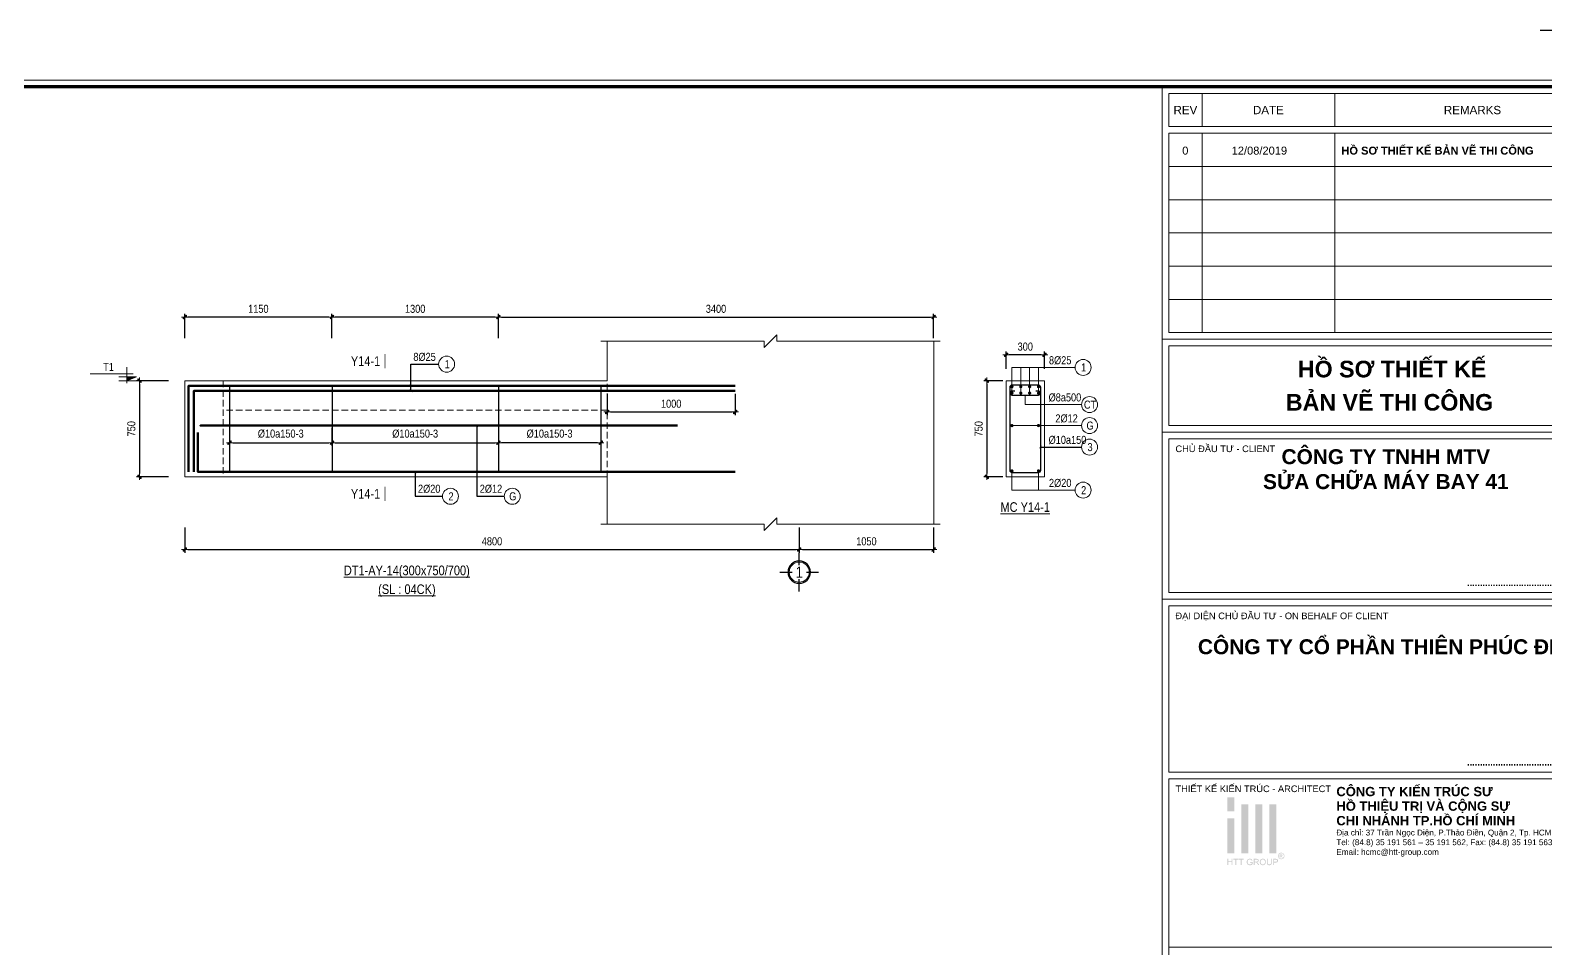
# Model space of a CAD drawing. Header units: millimetres. Extents: x 397144 to 8960116, y 345581 to 674207.
# Drawn here: x 5071636 to 5083473, y 656732 to 663901 of the extents above; entities that cross this region are included whole.
import ezdxf
from ezdxf.enums import TextEntityAlignment as Align

# ---------------------------------------------------------------- set-up
doc = ezdxf.new("R2010")
doc.units = ezdxf.units.MM
doc.header["$PDSIZE"] = -10
doc.linetypes.add('HIDDEN', pattern=[0.375, 0.25, -0.125])
doc.layers.get('0').update_dxf_attribs({"linetype": 'CONTINUOUS'})
doc.layers.get('Defpoints').update_dxf_attribs({"color": 12, "linetype": 'CONTINUOUS'})
for name, color, linetype, lineweight in [('2', 2, 'CONTINUOUS', 20), ('CDAI', 8, 'CONTINUOUS', 30), ('CTHEP', 2, 'CONTINUOUS', 50), ('DBAO', 3, 'CONTINUOUS', 20), ('DGIONG', 4, 'CONTINUOUS', 13), ('KTH', 150, 'CONTINUOUS', 5), ('Net khuat', 8, 'HIDDEN', 13), ('STICK', 1, 'CONTINUOUS', 9), ('TEXT', 7, 'CONTINUOUS', 15)]:
    doc.layers.add(name, color=color, linetype=linetype, lineweight=lineweight)
doc.layers.add('8', color=8, linetype='CONTINUOUS')
doc.layers.add('CHG_XX_Khung ten$0$TKTC', color=1, linetype='CONTINUOUS')
doc.layers.add('HATCH', color=7, linetype='CONTINUOUS', lineweight=5, true_color=0x2491ff)
doc.styles.add('CHG_XX_Khung ten$0$A1 BORDER$0$ARIAL', font='arial.ttf')
doc.styles.add('CHG_XX_Khung ten$0$A1 BORDER$0$Arial - Bold', font='arialbd.ttf', dxfattribs={"height": 2.5})
doc.styles.add('CHG_XX_Khung ten$0$A1 BORDER$0$Title Block DD$0$ARIAL', font='arial.ttf')
doc.styles.add('CHG_XX_Khung ten$0$A1 BORDER$0$Title Block DD$0$Arial - Bold', font='arialbd.ttf', dxfattribs={"height": 2.5})
doc.styles.add('CHG_XX_Khung ten$0$arial', font='arial.ttf')
doc.styles.add('CHG_XX_Khung ten$0$Arial - Bold', font='arialbd.ttf')
doc.styles.add('CHG_XX_Khung ten$0$ArialB', font='arialbd.ttf')
doc.styles.add('HELVECONDENSE', font='VHELVCN_0.TTF')
doc.styles.add('Star-HelCon', font='VHELVCN_0.TTF')
doc.styles.add('TTP-HelCon', font='VHELVCN_0.TTF')
doc.styles.add('VNI-HELVE-CONDENSE', font='VHELVCN_0.TTF')
doc.dimstyles.new('kc-25', dxfattribs={"dimtxt": 62.5, "dimasz": 20, "dimexe": 20, "dimexo": 50, "dimgap": 25, "dimtad": 3, "dimdec": 0, "dimzin": 0, "dimdsep": 46, "dimtxsty": 'VNI-HELVE-CONDENSE', "dimblk": 'DIM', "dimcen": 2.5, "dimclrd": 256, "dimclre": 154, "dimclrt": 7, "dimaunit": 1, "dimadec": 0, "dimazin": 0, "dimtfac": 1, "dimtdec": 0, "dimtix": 1, "dimtmove": 0, "dimatfit": 3, "dimldrblk": 'DOT', "dimfxl": 1, "dimtolj": 1, "dimtzin": 0, "dimarcsym": 0})
doc.dimstyles.new('TTP-25', dxfattribs={"dimscale": 25, "dimtxt": 2.5, "dimasz": 1, "dimexe": 1, "dimexo": 1, "dimgap": 0.09, "dimtad": 0, "dimdec": 4, "dimrnd": 5, "dimzin": 9, "dimdsep": 46, "dimtxsty": 'TTP-HelCon', "dimblk": 'Stick1', "dimcen": 0.09, "dimdle": 1.5, "dimclrd": 256, "dimclre": 256, "dimclrt": 7, "dimadec": 0, "dimazin": 0, "dimtfac": 1, "dimtdec": 4, "dimtmove": 0, "dimatfit": 3, "dimldrblk": '_ArchTick1', "dimfxl": 1, "dimtvp": 1, "dimtolj": 1, "dimtzin": 0, "dimarcsym": 0})

# ---------------------------------------------------------------- blocks, each defined once
blk = doc.blocks.new('Stick1')
at = {"layer": 'STICK'}
h = blk.add_hatch(color=256, dxfattribs=at)
edge = h.paths.add_edge_path()
edge.add_line((0.3, 0.5), (-0.5, -0.3))
edge.add_arc((-0.4, -0.4), 0.141, 135, 315)
edge.add_line((-0.3, -0.5), (0.5, 0.3))
edge.add_arc((0.4, 0.4), 0.141, 315, 495)
blk.add_line((1, 0), (-1, 0), dxfattribs=at)
blk.add_lwpolyline([(0.3, 0.5), (-0.5, -0.3, 1), (-0.3, -0.5), (0.5, 0.3, 1), (0.3, 0.5, 1)], format="xyb", dxfattribs=at)
blk = doc.blocks.new('*D225')
at = {"layer": 'Defpoints', "color": 0, "transparency": 16777216}
for p in [(5078692, 661663), (5075292, 661474), (5078692, 661474)]:
    blk.add_point(p, dxfattribs=at)
at = {"layer": 'KTH', "lineweight": -2, "transparency": 16777216}
for p, q in [((5075292, 661499), (5075292, 661688)), ((5075317, 661663), (5078667, 661663)), ((5078692, 661499), (5078692, 661688))]:
    blk.add_line(p, q, dxfattribs=at)
at = {"layer": 'KTH', "lineweight": -2, "transparency": 16777216, "xscale": 25, "yscale": 25, "zscale": 25, "rotation": 180}
blk.add_blockref('Stick1', (5075292, 661663), dxfattribs=at)
at = {"layer": 'KTH', "lineweight": -2, "transparency": 16777216, "xscale": 25, "yscale": 25, "zscale": 25}
blk.add_blockref('Stick1', (5078692, 661663), dxfattribs=at)
at = {"layer": 'KTH', "color": 7, "transparency": 16777216, "insert": (5076992, 661727), "char_height": 62.5, "attachment_point": 5, "style": 'TTP-HelCon'}
blk.add_mtext('\\A1;3400', dxfattribs=at)
blk = doc.blocks.new('_ArchTick1')
at = {"color": 0, "const_width": 3.81}
blk.add_lwpolyline([(-12.7, -12.7), (12.7, 12.7)], dxfattribs=at)
blk = doc.blocks.new('DIM')
h = blk.add_hatch(color=1)
h.paths.add_polyline_path([(0.49, 0.29, 1), (0.29, 0.49), (-0.19, 0), (0.19, 0)])
h.paths.add_polyline_path([(0.19, 0), (-0.19, 0), (-0.49, -0.29, 1), (-0.29, -0.49)])
at = {"color": 9}
for p, q in [((-0.19, 0), (-1.5, 0)), ((0.19, 0), (1.5, 0))]:
    blk.add_line(p, q, dxfattribs=at)
at = {"color": 1}
for p, q in [((-0.49, -0.29), (0.29, 0.49)), ((-0.29, -0.49), (0.49, 0.29)), ((-0.19, 0), (0.19, 0))]:
    blk.add_line(p, q, dxfattribs=at)
blk.add_arc((-0.39, -0.39), 0.138, 135, 315, dxfattribs=at)
blk = doc.blocks.new('*D226')
at = {"layer": 'Defpoints', "color": 0, "transparency": 16777216}
for p in [(5072842, 660046), (5077642, 659955), (5077642, 659848)]:
    blk.add_point(p, dxfattribs=at)
at = {"layer": 'KTH', "lineweight": -2, "transparency": 16777216}
for p, q in [((5072842, 660021), (5072842, 659823)), ((5072867, 659848), (5077617, 659848)), ((5077642, 659930), (5077642, 659823))]:
    blk.add_line(p, q, dxfattribs=at)
at = {"layer": 'KTH', "lineweight": -2, "transparency": 16777216, "xscale": 25, "yscale": 25, "zscale": 25, "rotation": 180}
blk.add_blockref('Stick1', (5072842, 659848), dxfattribs=at)
at = {"layer": 'KTH', "lineweight": -2, "transparency": 16777216, "xscale": 25, "yscale": 25, "zscale": 25}
blk.add_blockref('Stick1', (5077642, 659848), dxfattribs=at)
at = {"layer": 'KTH', "color": 7, "transparency": 16777216, "insert": (5075242, 659912), "char_height": 62.5, "attachment_point": 5, "style": 'TTP-HelCon'}
blk.add_mtext('\\A1;4800', dxfattribs=at)
blk = doc.blocks.new('*D227')
at = {"layer": 'Defpoints', "color": 0, "transparency": 16777216}
for p in [(5073992, 661663), (5073992, 661474), (5075292, 661474)]:
    blk.add_point(p, dxfattribs=at)
at = {"layer": 'KTH', "lineweight": -2, "transparency": 16777216}
for p, q in [((5073992, 661499), (5073992, 661688)), ((5075267, 661663), (5074017, 661663)), ((5075292, 661499), (5075292, 661688))]:
    blk.add_line(p, q, dxfattribs=at)
at = {"layer": 'KTH', "lineweight": -2, "transparency": 16777216, "xscale": 25, "yscale": 25, "zscale": 25, "rotation": 180}
blk.add_blockref('Stick1', (5073992, 661663), dxfattribs=at)
at = {"layer": 'KTH', "lineweight": -2, "transparency": 16777216, "xscale": 25, "yscale": 25, "zscale": 25}
blk.add_blockref('Stick1', (5075292, 661663), dxfattribs=at)
at = {"layer": 'KTH', "color": 7, "transparency": 16777216, "insert": (5074642, 661727), "char_height": 62.5, "attachment_point": 5, "style": 'TTP-HelCon'}
blk.add_mtext('\\A1;1300', dxfattribs=at)
blk = doc.blocks.new('*D228')
at = {"layer": 'Defpoints', "color": 0, "transparency": 16777216}
for p in [(5072842, 661663), (5072842, 661474), (5073992, 661474)]:
    blk.add_point(p, dxfattribs=at)
at = {"layer": 'KTH', "lineweight": -2, "transparency": 16777216}
for p, q in [((5072842, 661499), (5072842, 661688)), ((5073967, 661663), (5072867, 661663)), ((5073992, 661499), (5073992, 661688))]:
    blk.add_line(p, q, dxfattribs=at)
at = {"layer": 'KTH', "lineweight": -2, "transparency": 16777216, "xscale": 25, "yscale": 25, "zscale": 25, "rotation": 180}
blk.add_blockref('Stick1', (5072842, 661663), dxfattribs=at)
at = {"layer": 'KTH', "lineweight": -2, "transparency": 16777216, "xscale": 25, "yscale": 25, "zscale": 25}
blk.add_blockref('Stick1', (5073992, 661663), dxfattribs=at)
at = {"layer": 'KTH', "color": 7, "transparency": 16777216, "insert": (5073417, 661727), "char_height": 62.5, "attachment_point": 5, "style": 'TTP-HelCon'}
blk.add_mtext('\\A1;1150', dxfattribs=at)
blk = doc.blocks.new('*D229')
at = {"layer": 'Defpoints', "color": 0, "transparency": 16777216}
for p in [(5075292, 660822), (5076092, 660822), (5075292, 660682)]:
    blk.add_point(p, dxfattribs=at)
at = {"layer": 'KTH', "lineweight": -2, "transparency": 16777216}
for p, q in [((5075292, 660797), (5075292, 660657)), ((5076092, 660797), (5076092, 660657)), ((5076067, 660682), (5075317, 660682))]:
    blk.add_line(p, q, dxfattribs=at)
at = {"layer": 'KTH', "lineweight": -2, "transparency": 16777216, "xscale": 25, "yscale": 25, "zscale": 25, "rotation": 180}
blk.add_blockref('Stick1', (5075292, 660682), dxfattribs=at)
at = {"layer": 'KTH', "lineweight": -2, "transparency": 16777216, "xscale": 25, "yscale": 25, "zscale": 25}
blk.add_blockref('Stick1', (5076092, 660682), dxfattribs=at)
at = {"layer": 'KTH', "color": 7, "transparency": 16777216, "insert": (5075692, 660752), "char_height": 62.5, "attachment_point": 5, "style": 'TTP-HelCon'}
blk.add_mtext('\\A1;\\A1;\\A1;\\A1;Þ10a150-3', dxfattribs=at)
blk = doc.blocks.new('*D230')
at = {"layer": 'Defpoints', "color": 0, "transparency": 16777216}
for p in [(5073992, 660822), (5075292, 660822), (5075292, 660682)]:
    blk.add_point(p, dxfattribs=at)
at = {"layer": 'KTH', "lineweight": -2, "transparency": 16777216}
for p, q in [((5073992, 660797), (5073992, 660657)), ((5075292, 660797), (5075292, 660657)), ((5074017, 660682), (5075267, 660682))]:
    blk.add_line(p, q, dxfattribs=at)
at = {"layer": 'KTH', "lineweight": -2, "transparency": 16777216, "xscale": 25, "yscale": 25, "zscale": 25, "rotation": 180}
blk.add_blockref('Stick1', (5073992, 660682), dxfattribs=at)
at = {"layer": 'KTH', "lineweight": -2, "transparency": 16777216, "xscale": 25, "yscale": 25, "zscale": 25}
blk.add_blockref('Stick1', (5075292, 660682), dxfattribs=at)
at = {"layer": 'KTH', "color": 7, "transparency": 16777216, "insert": (5074642, 660752), "char_height": 62.5, "attachment_point": 5, "style": 'TTP-HelCon'}
blk.add_mtext('\\A1;\\A1;\\A1;Þ10a150-3', dxfattribs=at)
blk = doc.blocks.new('*D231')
at = {"layer": 'Defpoints', "color": 0, "transparency": 16777216}
for p in [(5073192, 660822), (5073992, 660822), (5073992, 660682)]:
    blk.add_point(p, dxfattribs=at)
at = {"layer": 'KTH', "lineweight": -2, "transparency": 16777216}
for p, q in [((5073192, 660797), (5073192, 660657)), ((5073992, 660797), (5073992, 660657)), ((5073217, 660682), (5073967, 660682))]:
    blk.add_line(p, q, dxfattribs=at)
at = {"layer": 'KTH', "lineweight": -2, "transparency": 16777216, "xscale": 25, "yscale": 25, "zscale": 25, "rotation": 180}
blk.add_blockref('Stick1', (5073192, 660682), dxfattribs=at)
at = {"layer": 'KTH', "lineweight": -2, "transparency": 16777216, "xscale": 25, "yscale": 25, "zscale": 25}
blk.add_blockref('Stick1', (5073992, 660682), dxfattribs=at)
at = {"layer": 'KTH', "color": 7, "transparency": 16777216, "insert": (5073592, 660752), "char_height": 62.5, "attachment_point": 5, "style": 'TTP-HelCon'}
blk.add_mtext('\\A1;\\A1;Þ10a150-3', dxfattribs=at)
blk = doc.blocks.new('*D232')
at = {"layer": 'Defpoints', "color": 0, "transparency": 16777216}
for p in [(5076142, 661088), (5077142, 661088), (5077142, 660922)]:
    blk.add_point(p, dxfattribs=at)
at = {"layer": 'KTH', "lineweight": -2, "transparency": 16777216}
for p, q in [((5076142, 661063), (5076142, 660897)), ((5077142, 661063), (5077142, 660897)), ((5076167, 660922), (5077117, 660922))]:
    blk.add_line(p, q, dxfattribs=at)
at = {"layer": 'KTH', "lineweight": -2, "transparency": 16777216, "xscale": 25, "yscale": 25, "zscale": 25, "rotation": 180}
blk.add_blockref('Stick1', (5076142, 660922), dxfattribs=at)
at = {"layer": 'KTH', "lineweight": -2, "transparency": 16777216, "xscale": 25, "yscale": 25, "zscale": 25}
blk.add_blockref('Stick1', (5077142, 660922), dxfattribs=at)
at = {"layer": 'KTH', "color": 7, "transparency": 16777216, "insert": (5076642, 660986), "char_height": 62.5, "attachment_point": 5, "style": 'TTP-HelCon'}
blk.add_mtext('\\A1;1000', dxfattribs=at)
blk = doc.blocks.new('dau truc')
blk.add_circle((0, 0), 180)
at = {"layer": '8'}
for p, q in [((0, 127), (0, 345)), ((-127, 0), (-345, 0)), ((345, 0), (127, 0)), ((0, -345), (0, -127))]:
    blk.add_line(p, q, dxfattribs=at)
blk.add_circle((0, 0), 200, dxfattribs=at)
at = {"layer": 'TEXT', "style": 'HELVECONDENSE'}
blk.add_attdef('A', text='', height=233, dxfattribs=at).set_placement((0, 0), align=Align.MIDDLE)
blk = doc.blocks.new('*D233')
at = {"layer": 'Defpoints', "color": 0, "transparency": 16777216}
for p in [(5072739, 661166), (5072489, 660416), (5072739, 660416)]:
    blk.add_point(p, dxfattribs=at)
at = {"layer": 'KTH', "lineweight": -2, "transparency": 16777216}
for p, q in [((5072714, 661166), (5072464, 661166)), ((5072489, 661141), (5072489, 660441)), ((5072714, 660416), (5072464, 660416))]:
    blk.add_line(p, q, dxfattribs=at)
at = {"layer": 'KTH', "lineweight": -2, "transparency": 16777216, "xscale": 25, "yscale": 25, "zscale": 25}
for p, rotation in [((5072489, 661166), 90), ((5072489, 660416), 270)]:
    blk.add_blockref('Stick1', p, dxfattribs=dict(at, rotation=rotation))
at = {"layer": 'KTH', "color": 7, "transparency": 16777216, "insert": (5072425, 660791), "char_height": 62.5, "attachment_point": 5, "rotation": 90, "style": 'TTP-HelCon'}
blk.add_mtext('\\A1;750', dxfattribs=at)
blk = doc.blocks.new('CODE')
at = {"layer": 'DBAO'}
for p, q in [((-63, 0), (-138, 30)), ((-138, 30), (0, 30)), ((-138, 0), (0, 0)), ((-113, 55), (224, 55)), ((-63, -20), (-63, 105))]:
    blk.add_line(p, q, dxfattribs=at)
at = {"layer": 'HATCH', "color": 1}
blk.add_solid([(-63, 0), (-138, 30), (-63, 30)], dxfattribs=at)
blk = doc.blocks.new('MC')
at = {"layer": 'CTHEP', "const_width": 10}
blk.add_lwpolyline([(0, 150), (0, 0)], dxfattribs=at)
at = {"layer": 'TEXT', "style": 'TTP-HelCon'}
blk.add_attdef('A', text='', height=100, dxfattribs=at).set_placement((-50, 26), align=Align.RIGHT)
blk = doc.blocks.new('*D264')
at = {"layer": 'Defpoints', "color": 0, "ltscale": 500, "transparency": 16777216}
for p in [(5079258, 661368), (5079258, 661235), (5079558, 661235)]:
    blk.add_point(p, dxfattribs=at)
at = {"layer": 'KTH', "lineweight": -2, "ltscale": 500, "transparency": 16777216}
for p, q in [((5079258, 661260), (5079258, 661393)), ((5079558, 661260), (5079558, 661393)), ((5079533, 661368), (5079283, 661368))]:
    blk.add_line(p, q, dxfattribs=at)
at = {"layer": 'KTH', "lineweight": -2, "ltscale": 500, "transparency": 16777216, "xscale": 25, "yscale": 25, "zscale": 25, "rotation": 180}
blk.add_blockref('Stick1', (5079258, 661368), dxfattribs=at)
at = {"layer": 'KTH', "lineweight": -2, "ltscale": 500, "transparency": 16777216, "xscale": 25, "yscale": 25, "zscale": 25}
blk.add_blockref('Stick1', (5079558, 661368), dxfattribs=at)
at = {"layer": 'KTH', "color": 7, "ltscale": 500, "transparency": 16777216, "insert": (5079408, 661432), "char_height": 62.5, "attachment_point": 5, "style": 'TTP-HelCon'}
blk.add_mtext('\\A1;300', dxfattribs=at)
blk = doc.blocks.new('*D265')
at = {"layer": 'Defpoints', "color": 0, "ltscale": 500, "transparency": 16777216}
for p in [(5079258, 661166), (5079108, 660416), (5079258, 660416)]:
    blk.add_point(p, dxfattribs=at)
at = {"layer": 'KTH', "lineweight": -2, "ltscale": 500, "transparency": 16777216}
for p, q in [((5079233, 661166), (5079083, 661166)), ((5079108, 661141), (5079108, 660441)), ((5079233, 660416), (5079083, 660416))]:
    blk.add_line(p, q, dxfattribs=at)
at = {"layer": 'KTH', "lineweight": -2, "ltscale": 500, "transparency": 16777216, "xscale": 25, "yscale": 25, "zscale": 25}
for p, rotation in [((5079108, 661166), 90), ((5079108, 660416), 270)]:
    blk.add_blockref('Stick1', p, dxfattribs=dict(at, rotation=rotation))
at = {"layer": 'KTH', "color": 7, "ltscale": 500, "transparency": 16777216, "insert": (5079044, 660791), "char_height": 62.5, "attachment_point": 5, "rotation": 90, "style": 'TTP-HelCon'}
blk.add_mtext('\\A1;750', dxfattribs=at)
blk = doc.blocks.new('CHG_XX_Khung ten$0$A1 BORDER$0$HTT-Logo')
at = {"true_color": 0x134fb3}
h = blk.add_hatch(color=154, dxfattribs=at)
h.paths.add_polyline_path([(3, 29.1), (0, 29.1), (0, 23.1), (3, 23.1)])
h.paths.add_polyline_path([(3, 20.1), (0, 20.1), (0, 5.1), (3, 5.1)])
h.paths.add_polyline_path([(9, 26.1), (6, 26.1), (6, 5.1), (9, 5.1)])
h.paths.add_polyline_path([(15, 26.1), (12, 26.1), (12, 5.1), (15, 5.1)])
h.paths.add_polyline_path([(21, 26.1), (18, 26.1), (18, 5.1), (21, 5.1)])
h.paths.add_polyline_path([(2.12, 2.7), (1.76, 2.7), (1.76, 1.59), (0.36, 1.59), (0.36, 2.7), (0, 2.7), (0, 0), (0.36, 0), (0.36, 1.27), (1.76, 1.27), (1.76, 0), (2.12, 0)])
h.paths.add_polyline_path([(4.65, 2.7), (2.51, 2.7), (2.51, 2.38), (3.4, 2.38), (3.4, 0), (3.76, 0), (3.76, 2.38), (4.65, 2.38)])
h.paths.add_polyline_path([(6.95, 2.7), (4.81, 2.7), (4.81, 2.38), (5.7, 2.38), (5.7, 0), (6.06, 0), (6.06, 2.38), (6.95, 2.38)])
h.paths.add_polyline_path([(8.64, 1.36), (8.64, 1.41), (8.66, 1.58), (8.69, 1.75), (8.75, 1.9), (8.81, 2.03), (8.92, 2.17), (9.05, 2.28), (9.2, 2.37), (9.29, 2.39), (9.45, 2.43), (9.65, 2.44), (9.84, 2.42), (10, 2.37), (10.14, 2.29), (10.26, 2.18), (10.34, 2.03), (10.41, 1.86), (10.73, 1.95), (10.68, 2.11), (10.61, 2.26), (10.53, 2.39), (10.45, 2.47), (10.31, 2.57), (10.16, 2.65), (10.13, 2.66), (9.97, 2.71), (9.8, 2.74), (9.63, 2.75), (9.55, 2.74), (9.38, 2.73), (9.21, 2.7), (9.06, 2.65), (8.91, 2.58), (8.88, 2.56), (8.75, 2.47), (8.63, 2.36), (8.53, 2.23), (8.44, 2.07), (8.41, 1.99), (8.35, 1.84), (8.31, 1.68), (8.28, 1.51), (8.27, 1.34), (8.28, 1.26), (8.29, 1.09), (8.32, 0.92), (8.38, 0.77), (8.44, 0.62), (8.46, 0.58), (8.55, 0.44), (8.66, 0.32), (8.79, 0.21), (8.93, 0.12), (9, 0.09), (9.15, 0.03), (9.31, -0.01), (9.48, -0.04), (9.65, -0.05), (9.73, -0.04), (9.9, -0.03), (10.07, 0.01), (10.23, 0.06), (10.34, 0.11), (10.48, 0.18), (10.63, 0.27), (10.77, 0.38), (10.77, 1.38), (9.63, 1.38), (9.63, 1.06), (10.42, 1.06), (10.42, 0.56), (10.39, 0.53), (10.26, 0.45), (10.09, 0.37), (9.96, 0.32), (9.8, 0.29), (9.63, 0.28), (9.62, 0.28), (9.45, 0.29), (9.28, 0.33), (9.12, 0.4), (8.97, 0.49), (8.86, 0.61), (8.77, 0.75), (8.73, 0.85), (8.68, 1), (8.65, 1.17)])
h.paths.add_polyline_path([(13.16, 1.39), (13.28, 1.48), (13.3, 1.51), (13.39, 1.64), (13.44, 1.79), (13.46, 1.96), (13.46, 2.06), (13.42, 2.22), (13.35, 2.37), (13.31, 2.43), (13.19, 2.55), (13.05, 2.63), (13.01, 2.64), (12.87, 2.67), (12.7, 2.69), (12.5, 2.7), (11.3, 2.7), (11.3, 0), (11.66, 0), (11.66, 1.2), (12.07, 1.2), (12.11, 1.2), (12.28, 1.19), (12.44, 1.11), (12.49, 1.07), (12.62, 0.93), (12.67, 0.86), (12.77, 0.73), (12.88, 0.56), (13.23, 0), (13.68, 0), (13.21, 0.73), (13.13, 0.85), (13.03, 0.98), (12.92, 1.09), (12.86, 1.14), (12.7, 1.23), (12.86, 1.26), (13.03, 1.31)])
h.paths.add_polyline_path([(11.66, 1.51), (11.66, 2.4), (12.51, 2.4), (12.67, 2.39), (12.83, 2.35), (12.97, 2.27), (13.06, 2.13), (13.09, 1.96), (13.08, 1.87), (13.02, 1.72), (12.96, 1.64), (12.8, 1.55), (12.62, 1.52), (12.43, 1.51)], flags=16)
h.paths.add_polyline_path([(16.49, 1.43), (16.48, 1.6), (16.44, 1.77), (16.4, 1.92), (16.34, 2.07), (16.33, 2.09), (16.24, 2.23), (16.14, 2.36), (16.02, 2.47), (15.88, 2.57), (15.85, 2.59), (15.7, 2.66), (15.54, 2.71), (15.38, 2.74), (15.2, 2.75), (15.15, 2.75), (14.98, 2.73), (14.82, 2.7), (14.66, 2.64), (14.52, 2.57), (14.39, 2.48), (14.27, 2.37), (14.18, 2.26), (14.1, 2.14), (14.03, 2), (13.98, 1.84), (13.94, 1.68), (13.92, 1.5), (13.91, 1.31), (13.91, 1.29), (13.92, 1.12), (13.95, 0.96), (14, 0.8), (14.07, 0.64), (14.07, 0.62), (14.16, 0.48), (14.26, 0.35), (14.38, 0.23), (14.52, 0.14), (14.56, 0.12), (14.71, 0.04), (14.86, -0.01), (15.03, -0.04), (15.2, -0.05), (15.21, -0.05), (15.38, -0.03), (15.55, 0), (15.7, 0.05), (15.86, 0.12), (15.87, 0.13), (16.01, 0.22), (16.13, 0.33), (16.24, 0.46), (16.33, 0.61), (16.36, 0.69), (16.42, 0.84), (16.46, 1), (16.48, 1.17), (16.49, 1.35)])
h.paths.add_polyline_path([(14.28, 1.45), (14.3, 1.64), (14.34, 1.81), (14.4, 1.95), (14.47, 2.08), (14.57, 2.2), (14.73, 2.32), (14.88, 2.38), (15.04, 2.43), (15.21, 2.44), (15.38, 2.42), (15.54, 2.38), (15.69, 2.31), (15.82, 2.2), (15.93, 2.07), (16.01, 1.93), (16.04, 1.85), (16.09, 1.7), (16.12, 1.53), (16.12, 1.32), (16.11, 1.12), (16.08, 0.95), (16.03, 0.79), (15.96, 0.66), (15.86, 0.54), (15.8, 0.48), (15.67, 0.38), (15.53, 0.32), (15.37, 0.27), (15.2, 0.26), (15.12, 0.26), (14.95, 0.29), (14.8, 0.35), (14.67, 0.43), (14.54, 0.54), (14.45, 0.66), (14.37, 0.8), (14.32, 0.95), (14.29, 1.12), (14.28, 1.31)], flags=16)
h.paths.add_polyline_path([(17.31, 2.7), (16.96, 2.7), (16.96, 1.12), (16.96, 0.93), (16.98, 0.75), (17.02, 0.6), (17.06, 0.46), (17.07, 0.44), (17.15, 0.3), (17.27, 0.18), (17.4, 0.08), (17.51, 0.03), (17.67, -0.01), (17.84, -0.04), (18.02, -0.05), (18.2, -0.04), (18.37, -0.01), (18.52, 0.04), (18.66, 0.1), (18.68, 0.12), (18.81, 0.22), (18.91, 0.35), (18.99, 0.49), (19.02, 0.61), (19.06, 0.76), (19.07, 0.94), (19.08, 1.14), (19.08, 2.7), (18.72, 2.7), (18.72, 1.14), (18.72, 1.06), (18.71, 0.86), (18.68, 0.69), (18.62, 0.55), (18.55, 0.45), (18.49, 0.4), (18.36, 0.33), (18.19, 0.29), (17.99, 0.28), (17.92, 0.28), (17.75, 0.31), (17.6, 0.37), (17.46, 0.48), (17.38, 0.63), (17.34, 0.77), (17.32, 0.94), (17.31, 1.14)])
h.paths.add_polyline_path([(21.42, 1.25), (21.52, 1.34), (21.6, 1.45), (21.67, 1.59), (21.72, 1.75), (21.73, 1.92), (21.73, 1.97), (21.71, 2.13), (21.65, 2.29), (21.56, 2.44), (21.44, 2.55), (21.42, 2.56), (21.27, 2.63), (21.1, 2.67), (21.05, 2.68), (20.89, 2.7), (20.69, 2.7), (19.67, 2.7), (19.67, 0), (20.03, 0), (20.03, 1.1), (20.72, 1.1), (20.76, 1.1), (20.96, 1.11), (21.14, 1.14), (21.29, 1.19)])
h.paths.add_polyline_path([(20.03, 1.42), (20.03, 2.38), (20.72, 2.38), (20.93, 2.37), (21.06, 2.36), (21.16, 2.31), (21.28, 2.2), (21.34, 2.08), (21.37, 1.91), (21.36, 1.82), (21.31, 1.67), (21.22, 1.54), (21.09, 1.47), (20.93, 1.43), (20.73, 1.42)], flags=16)
h.paths.add_polyline_path([(23.87, 2.76), (24.01, 2.85), (24.13, 2.96), (24.24, 3.09), (24.33, 3.24), (24.35, 3.28), (24.42, 3.44), (24.47, 3.6), (24.5, 3.76), (24.51, 3.93), (24.51, 3.98), (24.49, 4.15), (24.46, 4.31), (24.4, 4.47), (24.33, 4.62), (24.29, 4.69), (24.19, 4.82), (24.08, 4.94), (23.95, 5.05), (23.81, 5.14), (23.77, 5.16), (23.61, 5.23), (23.45, 5.28), (23.29, 5.31), (23.12, 5.32), (23.08, 5.31), (22.92, 5.3), (22.76, 5.27), (22.6, 5.21), (22.44, 5.14), (22.38, 5.1), (22.24, 5.01), (22.12, 4.89), (22.01, 4.77), (21.92, 4.62), (21.89, 4.57), (21.82, 4.41), (21.77, 4.25), (21.74, 4.09), (21.73, 3.93), (21.73, 3.87), (21.75, 3.71), (21.79, 3.55), (21.84, 3.39), (21.92, 3.24), (21.95, 3.18), (22.05, 3.04), (22.16, 2.92), (22.29, 2.81), (22.43, 2.72), (22.48, 2.7), (22.64, 2.63), (22.79, 2.58), (22.96, 2.55), (23.12, 2.54), (23.18, 2.54), (23.34, 2.55), (23.5, 2.59), (23.66, 2.65), (23.82, 2.72)])
h.paths.add_polyline_path([(22.55, 2.92), (22.45, 2.98), (22.32, 3.09), (22.21, 3.21), (22.12, 3.35), (22.07, 3.44), (22.01, 3.6), (21.98, 3.76), (21.96, 3.93), (21.97, 4.03), (22, 4.19), (22.05, 4.35), (22.12, 4.51), (22.18, 4.61), (22.29, 4.73), (22.41, 4.85), (22.56, 4.94), (22.64, 4.98), (22.8, 5.04), (22.96, 5.07), (23.12, 5.09), (23.21, 5.08), (23.37, 5.06), (23.53, 5.01), (23.69, 4.94), (23.79, 4.88), (23.92, 4.77), (24.03, 4.65), (24.13, 4.51), (24.17, 4.41), (24.23, 4.25), (24.27, 4.09), (24.28, 3.93), (24.28, 3.83), (24.25, 3.67), (24.2, 3.51), (24.13, 3.35), (24.07, 3.25), (23.96, 3.13), (23.84, 3.01), (23.7, 2.92), (23.61, 2.87), (23.45, 2.81), (23.29, 2.78), (23.12, 2.77), (23.02, 2.77), (22.86, 2.8), (22.7, 2.85)], flags=16)
h.paths.add_polyline_path([(22.51, 3.16), (22.51, 4.65), (23.03, 4.65), (23.23, 4.64), (23.4, 4.62), (23.55, 4.52), (23.6, 4.47), (23.66, 4.31), (23.67, 4.25), (23.64, 4.09), (23.55, 3.96), (23.42, 3.87), (23.24, 3.82), (23.37, 3.75), (23.46, 3.64), (23.57, 3.47), (23.77, 3.16), (23.47, 3.16), (23.34, 3.39), (23.23, 3.58), (23.14, 3.7), (23.09, 3.74), (22.94, 3.79), (22.9, 3.79), (22.76, 3.79), (22.76, 3.16)], flags=0)
h.paths.add_polyline_path([(22.76, 4), (22.76, 4.45), (23.03, 4.45), (23.13, 4.45), (23.27, 4.42), (23.37, 4.35), (23.41, 4.21), (23.33, 4.06), (23.24, 4.02), (23.05, 4)], flags=0)
blk = doc.blocks.new('CHG_XX_Khung ten')
for p, q in [((687, 577), (687, 17)), ((687, 501), (824, 501)), ((687, 473), (824, 473)), ((687, 422.69), (824, 422.69))]:
    blk.add_line(p, q)
at = {"linetype": 'Continuous'}
for p, q in [((699, 575), (699, 565)), ((739, 575), (739, 565)), ((699, 563), (699, 503)), ((739, 563), (739, 503))]:
    blk.add_line(p, q, dxfattribs=at)
blk.add_lwpolyline([(15, 579), (826, 579), (826, 15), (15, 15)], close=True)
at = {"color": 4, "linetype": 'Continuous', "const_width": 1}
blk.add_lwpolyline([(17, 577), (824, 577), (824, 17), (17, 17)], close=True, dxfattribs=at)
at = {"linetype": 'Continuous'}
for points in [[(822, 565), (689, 565), (689, 575), (822, 575)], [(822, 553), (689, 553), (689, 563), (822, 563)], [(822, 543), (689, 543), (689, 553), (822, 553)], [(822, 533), (689, 533), (689, 543), (822, 543)], [(822, 523), (689, 523), (689, 533), (822, 533)], [(822, 513), (689, 513), (689, 523), (822, 523)], [(822, 503), (689, 503), (689, 513), (822, 513)], [(689, 499), (822, 499), (822, 475), (689, 475)], [(689, 368.62), (822, 368.62), (822, 317.93), (689, 317.93)], [(689, 317.93), (822, 317.93), (822, 289.93), (689, 289.93)]]:
    blk.add_lwpolyline(points, close=True, dxfattribs=at)
at = {"layer": 'Defpoints', "color": 1, "ltscale": 2}
blk.add_lwpolyline([(800.94, 594), (841, 594), (841, 554)], dxfattribs=at)
at = {"xscale": 0.7, "yscale": 0.7, "zscale": 0.7}
blk.add_blockref('CHG_XX_Khung ten$0$A1 BORDER$0$HTT-Logo', (706.68, 342.64), dxfattribs=at)
for s, height, style, p in [('REV', 2.5, 'CHG_XX_Khung ten$0$A1 BORDER$0$ARIAL', (694, 570)), ('DATE', 2.5, 'CHG_XX_Khung ten$0$A1 BORDER$0$ARIAL', (719, 570)), ('REMARKS', 2.5, 'CHG_XX_Khung ten$0$A1 BORDER$0$ARIAL', (780.5, 570)), ('0', 2.39, 'CHG_XX_Khung ten$0$arial', (693.97, 557.78)), ('12/08/2019', 2.389, 'CHG_XX_Khung ten$0$arial', (716.29, 557.78))]:
    blk.add_text(s, height=height, dxfattribs=dict(style=style)).set_placement(p, align=Align.MIDDLE_CENTER)
for s, height, style, p in [('HỒ SƠ THIẾT KẾ BẢN VẼ THI CÔNG', 2.3887, 'CHG_XX_Khung ten$0$ArialB', (741, 557.78)), ('CHỦ ĐẦU TƯ - CLIENT', 2, 'CHG_XX_Khung ten$0$A1 BORDER$0$Title Block DD$0$ARIAL', (691, 468)), ('ĐẠI DIỆN CHỦ ĐẦU TƯ - ON BEHALF OF CLIENT ', 2, 'CHG_XX_Khung ten$0$A1 BORDER$0$Title Block DD$0$ARIAL', (691, 417.69)), ('THIẾT KẾ KIẾN TRÚC - ARCHITECT', 2, 'CHG_XX_Khung ten$0$A1 BORDER$0$ARIAL', (691, 365.62))]:
    blk.add_text(s, height=height, dxfattribs=dict(style=style)).set_placement(p, align=Align.MIDDLE_LEFT)
at = {"style": 'CHG_XX_Khung ten$0$A1 BORDER$0$Title Block DD$0$Arial - Bold'}
for p in [(820, 427.69), (820, 373.62)]:
    blk.add_text('.....................................................', height=2, dxfattribs=at).set_placement(p, align=Align.MIDDLE_RIGHT)
at = {"ltscale": 10, "insert": (739.49, 366.19), "char_height": 2.8, "width": 76.248, "attachment_point": 1, "line_spacing_factor": 0.938532, "style": 'CHG_XX_Khung ten$0$A1 BORDER$0$Arial - Bold'}
blk.add_mtext('CÔNG TY KIẾN TRÚC SƯ\\PHỒ THIỆU TRỊ VÀ CỘNG SỰ\\PCHI NHÁNH TP.HỒ CHÍ MINH', dxfattribs=at)
at = {"ltscale": 10, "insert": (739.49, 345.2), "char_height": 1.75, "width": 83.001, "attachment_point": 7, "style": 'CHG_XX_Khung ten$0$A1 BORDER$0$ARIAL'}
blk.add_mtext('Địa chỉ: 37 Trần Ngọc Diện, P.Thảo Điền, Quận 2, Tp. HCM\\PTel: (84.8) 35 191 561 – 35 191 562, Fax: (84.8) 35 191 563\\PEmail: hcmc@htt-group.com', dxfattribs=at)
at = {"layer": 'CHG_XX_Khung ten$0$TKTC', "style": 'CHG_XX_Khung ten$0$Arial - Bold'}
for s, p in [('HỒ SƠ THIẾT KẾ', (756.29, 492)), ('BẢN VẼ THI CÔNG', (755.5, 482))]:
    blk.add_text(s, height=5, dxfattribs=at).set_placement(p, align=Align.MIDDLE_CENTER)
at = {"ltscale": 10, "char_height": 4.5, "attachment_point": 2, "style": 'CHG_XX_Khung ten$0$A1 BORDER$0$Title Block DD$0$Arial - Bold', "bg_fill": 2}
for s, insert, width in [('CÔNG TY TNHH MTV\\PSỬA CHỮA MÁY BAY 41', (754.39, 467.87), 83.001), ('CÔNG TY CỔ PHẦN THIÊN PHÚC ĐIỀN', (755.91, 410.64), 121.2929)]:
    blk.add_mtext(s, dxfattribs=dict(at, insert=insert, width=width))
at = {"linetype": 'Continuous'}
for points in [[(689, 471), (822, 471), (822, 424.69), (689, 424.69)], [(689, 420.69), (822, 420.69), (822, 370.62), (689, 370.62)]]:
    blk.add_lwpolyline(points, close=True, dxfattribs=at)
blk = doc.blocks.new('*D1926')
at = {"layer": 'Defpoints', "color": 0, "transparency": 16777216}
for p in [(5077642, 660046), (5078692, 660046), (5078692, 659848)]:
    blk.add_point(p, dxfattribs=at)
at = {"layer": 'KTH', "lineweight": -2, "transparency": 16777216}
for p, q in [((5077642, 660021), (5077642, 659823)), ((5078692, 660021), (5078692, 659823)), ((5077667, 659848), (5078667, 659848))]:
    blk.add_line(p, q, dxfattribs=at)
at = {"layer": 'KTH', "lineweight": -2, "transparency": 16777216, "xscale": 25, "yscale": 25, "zscale": 25, "rotation": 180}
blk.add_blockref('Stick1', (5077642, 659848), dxfattribs=at)
at = {"layer": 'KTH', "lineweight": -2, "transparency": 16777216, "xscale": 25, "yscale": 25, "zscale": 25}
blk.add_blockref('Stick1', (5078692, 659848), dxfattribs=at)
at = {"layer": 'KTH', "color": 7, "transparency": 16777216, "insert": (5078167, 659912), "char_height": 62.5, "attachment_point": 5, "style": 'TTP-HelCon'}
blk.add_mtext('\\A1;1050', dxfattribs=at)

msp = doc.modelspace()

# ---------------------------------------------------------------- linework, layer by layer
at = {"layer": 'CDAI', "ltscale": 52.5}
for p, q in [((5073192.34267, 661126.67429), (5073192.34267, 660454.67429)), ((5073992.34267, 661126.67429), (5073992.34267, 660454.67429)), ((5075292.34267, 661126.67429), (5075292.34267, 660454.67429)), ((5076092.34267, 661126.67429), (5076092.34267, 660454.67429))]:
    msp.add_line(p, q, dxfattribs=at)
at = {"layer": 'CDAI'}
msp.add_lwpolyline([(5079307.50211, 661134.42429), (5079507.50211, 661134.42429, -0.4142135624), (5079526.25211, 661115.67429), (5079526.25211, 660465.67429, -0.4142135624), (5079507.50211, 660446.92429), (5079307.50211, 660446.92429, -0.4142135624), (5079288.75211, 660465.67429), (5079288.75211, 661115.67429, -0.4142135624)], format="xyb", close=True, dxfattribs=at)
msp.add_lwpolyline([(5079325.6721, 661084.42429), (5079303.75211, 661084.42429, 0.4142135624), (5079288.75211, 661069.42429), (5079288.75211, 661069.42429, 0.4142135624), (5079303.75211, 661054.42429), (5079511.25211, 661054.42429, 0.4142135624), (5079526.25211, 661069.42429), (5079526.25211, 661069.42429, 0.4142135624), (5079511.25211, 661084.42429), (5079489.33211, 661084.42429)], format="xyb", dxfattribs=at)
at = {"layer": 'CTHEP'}
for points in [[(5077142.34267, 661126.67429), (5072872.34267, 661126.67429), (5072872.34267, 660454.67429)], [(5077142.34267, 661086.67429), (5072912.34267, 661086.67429), (5072912.34267, 660454.67429)], [(5077142.34267, 660454.67429), (5072944.74702, 660454.67429), (5072944.74702, 660761.58047)]]:
    msp.add_lwpolyline(points, dxfattribs=at)
at = {"layer": 'CTHEP', "const_width": 12.5}
for points in [[(5079297.50211, 661119.42429, 1), (5079310.00211, 661119.42429, 1)], [(5079297.50211, 661069.42429, 1), (5079310.00211, 661069.42429, 1)], [(5079366.66877, 661119.42429, 1), (5079379.16877, 661119.42429, 1)], [(5079366.66877, 661069.42429, 1), (5079379.16877, 661069.42429, 1)], [(5079435.83544, 661119.42429, 1), (5079448.33544, 661119.42429, 1)], [(5079435.83544, 661069.42429, 1), (5079448.33544, 661069.42429, 1)], [(5079505.00211, 661119.42429, 1), (5079517.50211, 661119.42429, 1)], [(5079505.00211, 661069.42429, 1), (5079517.50211, 661069.42429, 1)], [(5079297.50211, 660815.67429, 1), (5079310.00211, 660815.67429, 1)], [(5079505.00211, 660815.67429, 1), (5079517.50211, 660815.67429, 1)], [(5079297.50211, 660461.92429, 1), (5079310.00211, 660461.92429, 1)], [(5079505.00211, 660461.92429, 1), (5079517.50211, 660461.92429, 1)]]:
    msp.add_lwpolyline(points, format="xyb", close=True, dxfattribs=at)
at = {"layer": 'CTHEP'}
msp.add_lwpolyline([(5076692.34267, 660815.67429), (5072964.92811, 660815.67429), (5072964.92811, 660815.67429)], close=True, dxfattribs=at)
at = {"layer": 'DBAO'}
for points in [[(5076142.34267, 661474.06863), (5076142.34267, 661165.67429), (5073142.34267, 661165.67429), (5072842.34267, 661165.67429)], [(5078692.34267, 661474.06863), (5078692.34267, 661165.67429), (5078692.34267, 661165.67429), (5078692.34267, 660465.67429), (5078692.34267, 660465.67429), (5078692.34267, 660045.67429)], [(5072842.34267, 661165.67429), (5072842.34267, 661165.67429), (5072842.34267, 661165.67429), (5072842.34267, 660415.67429), (5072842.34267, 660415.67429), (5072842.34267, 660415.67429)], [(5076142.34267, 660045.67429), (5076142.34267, 660415.67429), (5073142.34267, 660415.67429), (5072842.34267, 660415.67429)]]:
    msp.add_lwpolyline(points, dxfattribs=at)
at = {"layer": 'DBAO', "flags": 128}
for points in [[(5079257.50211, 661165.67429), (5079557.50211, 661165.67429)], [(5079557.50211, 661165.67429), (5079557.50211, 660415.67429), (5079257.50211, 660415.67429), (5079257.50211, 661165.67429)]]:
    msp.add_lwpolyline(points, dxfattribs=at)
at = {"layer": 'DGIONG'}
for p, q in [((5079303.75211, 661069.42429), (5079303.75211, 661269.42429)), ((5079303.75211, 661269.42429), (5079797.50211, 661269.42429)), ((5079372.91877, 661269.42429), (5079372.91877, 661069.42429)), ((5079442.08544, 661269.42429), (5079442.08544, 661069.42429)), ((5079511.25211, 661069.42429), (5079511.25211, 661269.42429)), ((5079407.50211, 661054.42429), (5079407.50211, 660979.42429)), ((5079407.50211, 660979.42429), (5079847.50211, 660979.42429)), ((5079303.75211, 660815.67429), (5079847.50211, 660815.67429)), ((5079303.75211, 660311.92429), (5079303.75211, 660461.92429)), ((5079511.25211, 660311.92429), (5079511.25211, 660461.92429)), ((5079303.75211, 660311.92429), (5079797.50211, 660311.92429))]:
    msp.add_line(p, q, dxfattribs=at)
for points in [[(5078742.34267, 661474.06863), (5077467.34267, 661474.06863), (5077467.34267, 661524.06863), (5077367.34267, 661424.06863), (5077367.34267, 661474.06863), (5076092.34267, 661474.06863)], [(5078742.34267, 660045.67429), (5077467.34267, 660045.67429), (5077467.34267, 660095.67429), (5077367.34267, 659995.67429), (5077367.34267, 660045.67429), (5076092.34267, 660045.67429)]]:
    msp.add_lwpolyline(points, dxfattribs=at)
for centre in [(5074888.00298, 661295.1834), (5079860.00211, 661269.42429), (5079910.00211, 660979.42429), (5079910.00211, 660815.67429), (5079909.96412, 660648.02633), (5074917.86408, 660263.63003), (5075400.36408, 660263.63003), (5079860.00211, 660311.92429)]:
    msp.add_circle(centre, 62.5, dxfattribs=at)
at = {"layer": 'Net khuat', "ltscale": 200}
for p, q in [((5073142.34267, 661165.67429), (5073142.34267, 660415.67429)), ((5076142.34267, 660415.67429), (5076142.34267, 661165.67429)), ((5076142.34267, 660935.67429), (5073142.34267, 660935.67429))]:
    msp.add_line(p, q, dxfattribs=at)

# ---------------------------------------------------------------- block references
at = {"xscale": 0.75, "yscale": 0.75, "zscale": 0.75}
for p in [(5074406.34267, 661262.08586), (5074406.34267, 660226.30629)]:
    msp.add_blockref('MC', p, dxfattribs=at).add_auto_attribs({'A': 'Y14-1'})
at = {"layer": '2', "ltscale": 300}
ref = msp.add_blockref('dau truc', (5077642.34267, 659671.83188), dxfattribs=dict(at, xscale=-0.4367131292819977, yscale=0.4367131292819977, zscale=0.4367131294857245))
ref.add_attrib('A', '1', dxfattribs={"layer": 'TEXT', "height": 87.5, "style": 'HELVECONDENSE'}).set_placement((5077642.34267, 659671.83188), align=Align.MIDDLE)
at = {"layer": 'KTH', "linetype": 'Continuous', "xscale": -1}
msp.add_blockref('CODE', (5072326.15281, 661165.67429), dxfattribs=at)

# ---------------------------------------------------------------- texts
at = {"layer": 'TEXT', "style": 'TTP-HelCon'}
for s, p in [('8Þ25', (5074627.87909, 661321.03634)), ('8Þ25', (5079592.96044, 661294.42429)), ('Þ8a500', (5079590.18632, 661004.42429)), ('2Þ12', (5079642.96044, 660840.67429)), ('Þ10a150', (5079590.18632, 660673.02633)), ('2Þ20', (5074664.05621, 660291.52708)), ('2Þ12', (5075146.55621, 660291.52708)), ('2Þ20', (5079593.22578, 660336.92429))]:
    msp.add_text(s, height=62.5, dxfattribs=at).set_placement(p)
msp.add_text('T1    ', height=62.5, dxfattribs=at).set_placement((5072368.41947, 661242.66928), align=Align.RIGHT)
at = {"layer": 'TEXT', "style": 'Star-HelCon'}
for s, p in [('1', (5074892.16965, 661295.1834)), ('1', (5079864.16877, 661269.42429)), ('CT', (5079914.16877, 660979.42429)), ('G', (5079914.16877, 660815.67429)), ('3', (5079914.13079, 660648.02633)), ('2', (5079864.16877, 660311.92429)), ('2', (5074922.03074, 660263.63003)), ('G', (5075404.53074, 660263.63003))]:
    msp.add_text(s, height=62.5, dxfattribs=at).set_placement(p, align=Align.MIDDLE)
at = {"layer": 'TEXT', "style": 'TTP-HelCon'}
for s, p in [('%%UMC Y14-1', (5079407.50211, 660142.38075)), ('%%UDT1-AY-14(300x750/700)', (5074576.65338, 659647.69642)), ('%%U(SL : 04CK)', (5074577.25338, 659500.80182))]:
    msp.add_text(s, height=75, dxfattribs=at).set_placement(p, align=Align.CENTER)

# ---------------------------------------------------------------- dimensions: what is measured, and where the dimension line sits
at = {"layer": 'KTH'}
for base, p1, p2, picture, middle in [((5072842.34267, 661663.06863), (5073992.34267, 661474.06863), (5072842.34267, 661474.06863), '*D228', (5073417.34267, 661726.90196)), ((5073992.34267, 661663.06863), (5075292.34267, 661474.06863), (5073992.34267, 661474.06863), '*D227', (5074642.34267, 661726.90196))]:
    dim = msp.add_linear_dim(base=base, p1=p1, p2=p2, dimstyle='TTP-25', override={"dimtmove": 1}, dxfattribs=at)
    dim.commit()
    dim.dimension.update_dxf_attribs({"geometry": picture, "text_midpoint": middle})
for base, p1, p2, angle, picture, middle in [((5078692.34267, 661663.06863), (5075292.34267, 661474.06863), (5078692.34267, 661474.06863), 180, '*D225', (5076992.34267, 661726.90196)), ((5072488.65281, 660415.67429), (5072738.65281, 661165.67429), (5072738.65281, 660415.67429), 270, '*D233', (5072424.81947, 660790.67429)), ((5077642.34267, 659847.69642), (5072842.34267, 660045.67429), (5077642.34267, 659955.41088), 180, '*D226', (5075242.34267, 659911.52975))]:
    dim = msp.add_linear_dim(base=base, p1=p1, p2=p2, angle=angle, dimstyle='TTP-25', override={"dimtmove": 1}, dxfattribs=at)
    dim.commit()
    dim.dimension.update_dxf_attribs({"geometry": picture, "text_midpoint": middle})
at = {"layer": 'KTH', "ltscale": 500}
dim = msp.add_linear_dim(base=(5079257.50211, 661367.92429), p1=(5079557.50211, 661234.68624), p2=(5079257.50211, 661234.68624), dimstyle='TTP-25', override={"dimtxsty": 'TTP-HelCon'}, dxfattribs=at)
dim.commit()
dim.dimension.update_dxf_attribs({"geometry": '*D264', "text_midpoint": (5079407.50211, 661431.75762)})
dim = msp.add_linear_dim(base=(5079107.66929, 660415.67429), p1=(5079257.50211, 661165.67429), p2=(5079257.50211, 660415.67429), angle=90, dimstyle='TTP-25', override={"dimtxsty": 'TTP-HelCon'}, dxfattribs=at)
dim.commit()
dim.dimension.update_dxf_attribs({"geometry": '*D265', "text_midpoint": (5079043.83596, 660790.67429)})
at = {"layer": 'KTH'}
dim = msp.add_linear_dim(base=(5077142.34267, 660921.69096), p1=(5076142.34267, 661087.67429), p2=(5077142.34267, 661087.67429), angle=180, dimstyle='TTP-25', dxfattribs=at)
dim.commit()
dim.dimension.update_dxf_attribs({"geometry": '*D232', "text_midpoint": (5076642.34267, 660985.5243)})
for base, p1, p2, text, picture, middle in [((5073992.34267, 660681.67429), (5073192.34267, 660821.68747), (5073992.34267, 660821.68747), '\\A1;Þ10a150-3', '*D231', (5073592.34267, 660751.59095)), ((5075292.34267, 660681.67429), (5073992.34267, 660821.68747), (5075292.34267, 660821.68747), '\\A1;\\A1;Þ10a150-3', '*D230', (5074642.34267, 660751.59095))]:
    dim = msp.add_linear_dim(base=base, p1=p1, p2=p2, text=text, dimstyle='TTP-25', override={"dimtmove": 1}, dxfattribs=at)
    dim.commit()
    dim.dimension.update_dxf_attribs({"geometry": picture, "text_midpoint": middle})
dim = msp.add_linear_dim(base=(5075292.34267, 660681.67429), p1=(5076092.34267, 660821.68747), p2=(5075292.34267, 660821.68747), angle=180, text='\\A1;\\A1;\\A1;Þ10a150-3', dimstyle='TTP-25', override={"dimtmove": 1}, dxfattribs=at)
dim.commit()
dim.dimension.update_dxf_attribs({"geometry": '*D229', "text_midpoint": (5075692.34267, 660751.59095)})

# ---------------------------------------------------------------- leaders
at = {"layer": 'DGIONG'}
for points in [[(5074609.36732, 661126.67429), (5074609.36706, 661295.1834), (5074825.50298, 661295.1834)], [(5074609.36732, 661086.67429), (5074609.36706, 661295.1834), (5074825.50298, 661295.1834)], [(5075123.54444, 660815.67429), (5075123.54418, 660263.63003), (5075337.86408, 660263.63003)], [(5079526.25211, 660648.02633), (5079847.46412, 660648.02633)], [(5074641.04444, 660450.67429), (5074641.04418, 660263.63003), (5074855.36408, 660263.63003)]]:
    msp.add_leader(points, dimstyle='kc-25', override={"dimtad": 0, "dimldrblk": 'ArchTick', "dimfxl": 100, "dimarcsym": 1}, dxfattribs=at)

# ---------------------------------------------------------------- next in the draw order: block references
at = {"layer": 'KTH', "ltscale": 0.8, "xscale": 25.92478421702978, "yscale": 25.92478421702978, "zscale": 25.92478421702978}
msp.add_blockref('CHG_XX_Khung ten', (5062667.06085, 648501.85593), dxfattribs=at)

# ---------------------------------------------------------------- next in the draw order: dimensions: what is measured, and where the dimension line sits
at = {"layer": 'KTH'}
dim = msp.add_linear_dim(base=(5078692.34267, 659847.69642), p1=(5077642.34267, 660045.67429), p2=(5078692.34267, 660045.67429), angle=180, dimstyle='TTP-25', override={"dimtmove": 1}, dxfattribs=at)
dim.commit()
dim.dimension.update_dxf_attribs({"geometry": '*D1926', "text_midpoint": (5078167.34267, 659911.52975)})

doc.saveas('drawing.dxf')
